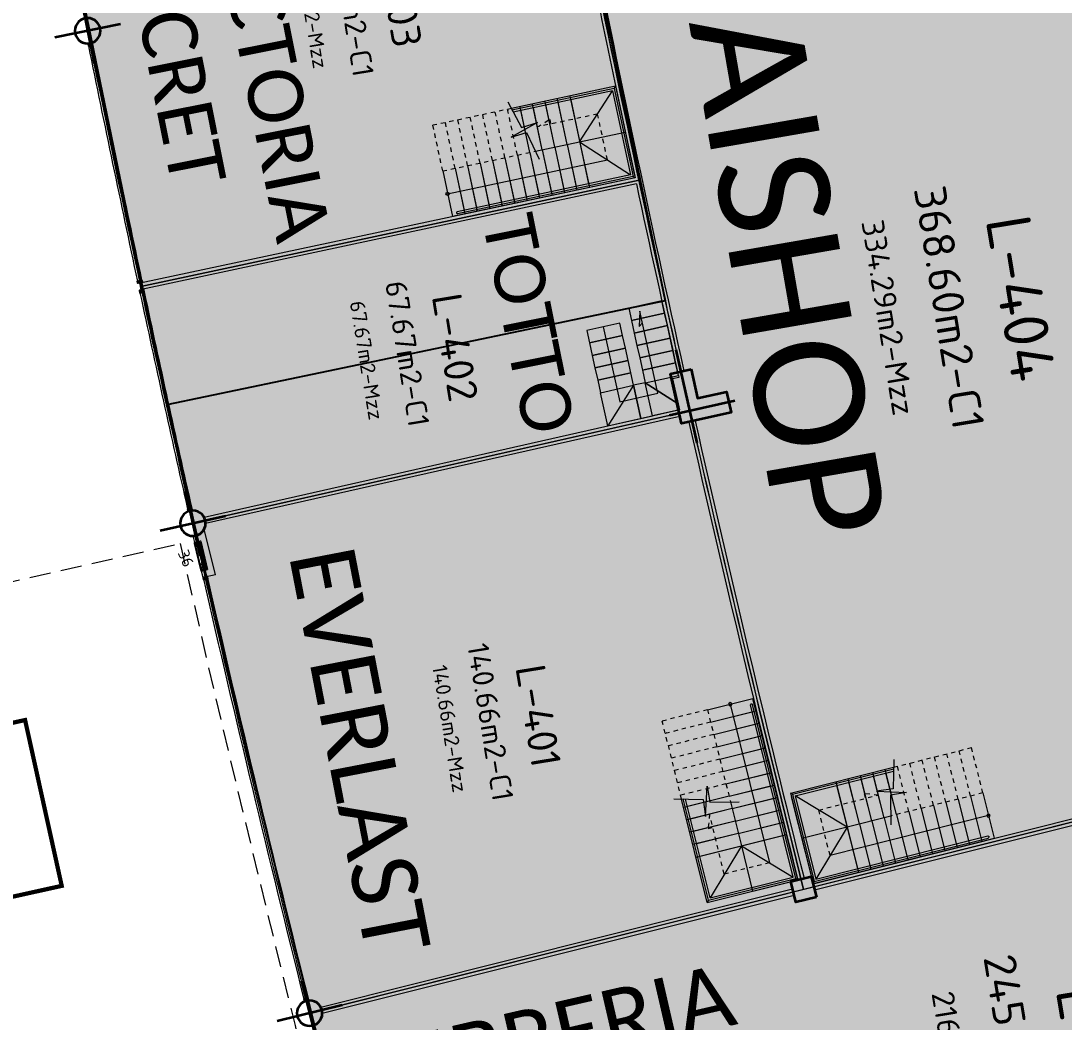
# Model space of a CAD drawing. Header units: metres. Extents: x 2 to 659295185, y -28 to 1124222152.
# Drawn here: x 655475.88 to 655500.46, y 1126377.86 to 1126401.45 of the extents above; entities that cross this region are included whole.
import ezdxf
from ezdxf.enums import TextEntityAlignment as Align

# ---------------------------------------------------------------- set-up
doc = ezdxf.new("R2010")
doc.units = ezdxf.units.M
doc.header["$MEASUREMENT"] = 0
for name, pattern in [('CCSM_C1_CUERPO CK$0$HIDDEN', [0.375, 0.25, -0.125]), ('CCSM_C1_CUERPO QR$0$CONTINUA', [0]), ('CONTINUA', [0]), ('DASHDOT', [1, 0.5, -0.25, 0, -0.25]), ('DASHED', [0.75, 0.5, -0.25]), ('HIDDEN', [0.375, 0.25, -0.125])]:
    doc.linetypes.add(name, pattern=pattern)
doc.layers.get('0').update_dxf_attribs({"linetype": 'CONTINUOUS'})
doc.layers.add('CCSM_C1_CUERPO NS$0$A-AREAS COMERCIALES', color=151, linetype='CONTINUOUS', plot=False)
doc.layers.add('CCSM_C1_CUERPO QR$0$A-AREAS COMERCIALES', color=151, linetype='CONTINUOUS', plot=False)
for name, color, linetype in [('CCSM_C1_CUERPO QR$0$A-EQUIPOS', 9, 'CONTINUOUS'), ('CCSM_C1_CUERPO QR$0$A-FRENTE DE LOCAL', 4, 'CONTINUOUS'), ('CCSM_C1_CUERPO QR$0$A-LOCAL ID', 7, 'CONTINUOUS'), ('CCSM_C1_CUERPO QR$0$A-MARCOS LOCALES', 4, 'CONTINUOUS'), ('CCSM_C1_CUERPO QR$0$A-PARED', 2, 'CCSM_C1_CUERPO QR$0$CONTINUA'), ('CCSM_C1_CUERPO QR$0$ID_AREA EXACTA', 7, 'CONTINUOUS'), ('CCSM_C1_CUERPO QR$0$ID_Nº LOCAL', 7, 'CONTINUOUS'), ('CCSM_C1_CUERPO QR$0$ID_RUBRO', 7, 'CONTINUOUS'), ('CCSM_XREF KIOSKOSE$0$Kiosco General', 154, 'CONTINUOUS')]:
    doc.layers.add(name, color=color, linetype=linetype)
for name, color, linetype, lineweight in [('CCSM_C1_CUERPO QR$0$ENUMERACIÓN DE CAJETIN DE EXTINSIÓN', 8, 'CONTINUOUS', 0), ('CCSM_XREF ESTRUCTURA15$0$E-CA-COLUMNA', 2, 'CONTINUOUS', 35), ('CCSM_XREF ESTRUCTURA15$0$E-CR-COLUMNA', 2, 'CONTINUOUS', 35), ('LOCALES ASIGNADOS', 41, 'DASHDOT', 0), ('NOMBRES LOCATARIOS', 7, 'CONTINUA', 0), ('XREF ESCALERAS', 252, 'CONTINUOUS', 0)]:
    doc.layers.add(name, color=color, linetype=linetype, lineweight=lineweight)
doc.styles.add('CCSM_C1_CUERPO QR$0$ROMANS', font='romans__.ttf')
doc.styles.get("Standard").update_dxf_attribs({"font": 'tahoma.ttf'})

# ---------------------------------------------------------------- blocks, each defined once
blk = doc.blocks.new('CCSM_C1_CUERPO QR$0$MARCO LOCAL-COLUMNA')
at = {"layer": 'CCSM_C1_CUERPO QR$0$A-MARCOS LOCALES'}
for points in [[(655585.123, 1126575.588), (655585.173, 1126575.588), (655585.173, 1126575.488), (655585.123, 1126575.488)], [(655585.128, 1126575.583), (655585.168, 1126575.583), (655585.168, 1126575.493), (655585.128, 1126575.493)]]:
    blk.add_lwpolyline(points, close=True, dxfattribs=at)
blk = doc.blocks.new('CCSM_C1_CUERPO QR$0$MARCO LOCAL-PARED')
for points in [[(655585.328, 1126575.539), (655585.378, 1126575.539), (655585.378, 1126575.439), (655585.328, 1126575.439)], [(655585.333, 1126575.534), (655585.373, 1126575.534), (655585.373, 1126575.444), (655585.333, 1126575.444)], [(655585.393, 1126575.539), (655585.393, 1126575.534), (655585.383, 1126575.534), (655585.383, 1126575.489), (655585.553, 1126575.489), (655585.553, 1126575.534), (655585.543, 1126575.534), (655585.543, 1126575.539), (655585.558, 1126575.539), (655585.558, 1126575.484), (655585.378, 1126575.484), (655585.378, 1126575.539)], [(655585.608, 1126575.539), (655585.558, 1126575.539), (655585.558, 1126575.439), (655585.608, 1126575.439)], [(655585.603, 1126575.534), (655585.563, 1126575.534), (655585.563, 1126575.444), (655585.603, 1126575.444)]]:
    blk.add_lwpolyline(points, close=True)
blk = doc.blocks.new('CCSM_C1_CUERPO QR$0$CAJA DE MANGUERA')
for points in [[(0.444, 0.073), (0.473, -0.106), (0.44, -0.111), (0.417, 0.034), (-0.406, -0.1), (-0.382, -0.246), (-0.415, -0.251), (-0.444, -0.073)], [(0.417, 0.034), (0.44, -0.111), (-0.382, -0.246), (-0.406, -0.1)], [(0.299, 0.008), (0.393, -0.108), (0.246, -0.132)], [(-0.378, -0.123), (-0.288, -0.201), (-0.303, -0.111), (-0.363, -0.214)]]:
    blk.add_lwpolyline(points, close=True)
for points in [[(-0.295, -0.156), (-0.019, -0.111), (-0.012, -0.152)], [(-0.248, -0.149), (-0.241, -0.193)], [(-0.196, -0.14), (-0.189, -0.185)], [(-0.151, -0.133), (-0.144, -0.177)], [(-0.107, -0.125), (-0.1, -0.17)], [(-0.062, -0.118), (-0.055, -0.163)]]:
    blk.add_lwpolyline(points)
blk = doc.blocks.new('CCSM_C1_CUERPO QR$0$IDENT LOCAL')
at = {"style": 'CCSM_C1_CUERPO QR$0$ROMANS'}
for tag, height, p in [('NºLOCAL', 0.7, (0.038, 1.827)), ('AREA-EXACTA', 0.5, (0, 0.85)), ('RUBRO', 0.35, (0, 0)), ('USO', 0.35, (0, -0.85))]:
    blk.add_attdef(tag, text='', height=height, dxfattribs=at).set_placement(p, align=Align.BOTTOM_CENTER)
blk = doc.blocks.new('CCSM_XREF ESTRUCTURA15$0$CCSM_COLUM REDONDA')
at = {"color": 5}
for p, q in [((0, 0.774), (0, -0.774)), ((-0.789, 0), (0.789, 0))]:
    blk.add_line(p, q, dxfattribs=at)
blk.add_circle((0, 0), 0.3)
blk = doc.blocks.new('CCSM_XREF ESTRUCTURA15$0$CCSM_COLUMNA REC')
at = {"layer": 'CCSM_XREF ESTRUCTURA15$0$E-CA-COLUMNA'}
blk.add_lwpolyline([(-0.25, -0.25), (0.25, -0.25), (0.25, 0.25), (-0.25, 0.25)], close=True, dxfattribs=at)
blk = doc.blocks.new('CCSM_XREF ESTRUCTURA15$0$COLUM L 120x120')
at = {"color": 5}
for p, q in [((0, 1.095), (0, -0.482)), ((1.474, 0), (-0.774, 0))]:
    blk.add_line(p, q, dxfattribs=at)
blk.add_lwpolyline([(0.95, 0.25), (0.25, 0.25), (0.25, 0.95), (-0.25, 0.95), (-0.25, -0.25), (0.95, -0.25)], close=True)
blk = doc.blocks.new('stairs')
at = {"layer": 'XREF ESCALERAS'}
for p, q in [((655586.147, 1126406.541), (655586.147, 1126404.035)), ((655586.147, 1126406.541), (655588.347, 1126406.541)), ((655586.147, 1126406.541), (655586.147, 1126404.035)), ((655586.147, 1126406.541), (655588.347, 1126406.541)), ((655586.187, 1126406.501), (655586.147, 1126406.541)), ((655586.187, 1126406.501), (655588.307, 1126406.501)), ((655586.187, 1126406.501), (655586.187, 1126404.035)), ((655586.237, 1126406.541), (655588.257, 1126406.541)), ((655587.247, 1126405.441), (655587.247, 1126406.541)), ((655587.247, 1126405.441), (655587.247, 1126406.541)), ((655588.307, 1126406.501), (655588.347, 1126406.541)), ((655588.307, 1126406.501), (655588.307, 1126402.275)), ((655588.347, 1126406.541), (655588.347, 1126402.141)), ((655588.347, 1126406.541), (655588.347, 1126402.141)), ((655586.237, 1126406.451), (655588.257, 1126406.451)), ((655586.237, 1126406.451), (655586.237, 1126404.057)), ((655587.247, 1126405.441), (655586.237, 1126406.451)), ((655587.247, 1126405.441), (655588.257, 1126406.451)), ((655588.257, 1126406.451), (655588.257, 1126402.274)), ((655587.797, 1126402.141), (655587.797, 1126405.991)), ((655586.147, 1126405.441), (655586.187, 1126405.441)), ((655586.147, 1126405.441), (655588.347, 1126405.441)), ((655586.237, 1126405.441), (655588.257, 1126405.441)), ((655587.247, 1126404.376), (655587.247, 1126405.441)), ((655587.247, 1126404.376), (655587.247, 1126405.441)), ((655588.307, 1126405.441), (655588.347, 1126405.441)), ((655586.187, 1126405.141), (655586.147, 1126405.141)), ((655587.247, 1126405.141), (655586.147, 1126405.141)), ((655587.247, 1126405.141), (655586.237, 1126405.141)), ((655587.247, 1126405.141), (655588.257, 1126405.141)), ((655587.247, 1126405.141), (655588.347, 1126405.141)), ((655588.307, 1126405.141), (655588.347, 1126405.141)), ((655586.187, 1126404.841), (655586.147, 1126404.841)), ((655587.247, 1126404.841), (655586.147, 1126404.841)), ((655587.247, 1126404.841), (655586.237, 1126404.841)), ((655587.247, 1126404.841), (655588.257, 1126404.841)), ((655587.247, 1126404.841), (655588.347, 1126404.841)), ((655588.307, 1126404.841), (655588.347, 1126404.841)), ((655586.187, 1126404.541), (655586.147, 1126404.541)), ((655587.247, 1126404.541), (655586.147, 1126404.541)), ((655587.247, 1126404.541), (655586.237, 1126404.541)), ((655587.247, 1126404.541), (655588.257, 1126404.541)), ((655587.247, 1126404.541), (655588.347, 1126404.541)), ((655588.307, 1126404.541), (655588.347, 1126404.541)), ((655586.187, 1126404.241), (655586.147, 1126404.241)), ((655587.247, 1126404.241), (655586.147, 1126404.241)), ((655587.247, 1126404.241), (655586.237, 1126404.241)), ((655587.247, 1126404.241), (655588.257, 1126404.241)), ((655587.247, 1126404.241), (655588.347, 1126404.241)), ((655588.307, 1126404.241), (655588.347, 1126404.241)), ((655587.247, 1126403.941), (655588.257, 1126403.941)), ((655587.247, 1126403.941), (655588.347, 1126403.941)), ((655588.307, 1126403.941), (655588.347, 1126403.941)), ((655587.247, 1126403.641), (655588.257, 1126403.641)), ((655587.247, 1126403.641), (655588.347, 1126403.641)), ((655588.307, 1126403.641), (655588.347, 1126403.641)), ((655587.247, 1126403.341), (655588.257, 1126403.341)), ((655587.247, 1126403.341), (655588.347, 1126403.341)), ((655588.307, 1126403.341), (655588.347, 1126403.341)), ((655587.247, 1126403.041), (655588.257, 1126403.041)), ((655587.247, 1126403.041), (655588.347, 1126403.041)), ((655588.307, 1126403.041), (655588.347, 1126403.041)), ((655587.247, 1126402.741), (655588.257, 1126402.741)), ((655587.247, 1126402.741), (655588.347, 1126402.741)), ((655588.307, 1126402.741), (655588.347, 1126402.741)), ((655587.247, 1126402.441), (655588.257, 1126402.441)), ((655587.247, 1126402.441), (655588.347, 1126402.441)), ((655588.307, 1126402.441), (655588.347, 1126402.441)), ((655587.247, 1126402.141), (655588.347, 1126402.141)), ((655587.247, 1126402.141), (655588.347, 1126402.141))]:
    blk.add_line(p, q, dxfattribs=at)
at = {"layer": 'XREF ESCALERAS', "linetype": 'CCSM_C1_CUERPO CK$0$HIDDEN', "ltscale": 0.02}
for p, q in [((655587.247, 1126402.141), (655587.247, 1126404.376)), ((655587.247, 1126402.141), (655587.247, 1126404.376)), ((655586.147, 1126404.035), (655586.147, 1126404.032)), ((655586.187, 1126404.035), (655586.187, 1126404.043)), ((655586.187, 1126403.941), (655586.147, 1126403.941)), ((655586.187, 1126403.641), (655586.147, 1126403.641)), ((655586.187, 1126403.341), (655586.147, 1126403.341)), ((655586.187, 1126403.041), (655586.147, 1126403.041)), ((655586.187, 1126402.741), (655586.147, 1126402.741)), ((655586.187, 1126402.441), (655586.147, 1126402.441))]:
    blk.add_line(p, q, dxfattribs=at)
at = {"layer": 'XREF ESCALERAS', "linetype": 'HIDDEN', "ltscale": 0.02}
for p, q in [((655586.147, 1126404.035), (655586.147, 1126402.141)), ((655587.247, 1126403.941), (655586.147, 1126403.941)), ((655587.247, 1126403.641), (655586.147, 1126403.641)), ((655587.247, 1126403.341), (655586.147, 1126403.341)), ((655587.247, 1126403.041), (655586.147, 1126403.041)), ((655587.247, 1126402.741), (655586.147, 1126402.741)), ((655587.247, 1126402.441), (655586.147, 1126402.441)), ((655587.247, 1126402.141), (655586.147, 1126402.141)), ((655587.247, 1126402.141), (655586.147, 1126402.141))]:
    blk.add_line(p, q, dxfattribs=at)
at = {"layer": 'XREF ESCALERAS', "linetype": 'CCSM_C1_CUERPO CK$0$HIDDEN', "ltscale": 0.02}
blk.add_lwpolyline([(655587.797, 1126405.991), (655586.697, 1126405.991), (655586.697, 1126404.541), (655586.585, 1126404.861), (655586.697, 1126404.862)], dxfattribs=at)
at = {"layer": 'XREF ESCALERAS'}
blk.add_lwpolyline([(655585.973, 1126403.983), (655586.636, 1126404.168), (655586.594, 1126404.565), (655586.802, 1126403.885), (655586.771, 1126404.266), (655587.451, 1126404.424)], dxfattribs=at)
blk.add_circle((655587.797, 1126402.141), 0.0379, dxfattribs=at)
blk.add_circle((655587.797, 1126402.141), 0.0379, dxfattribs=at)
blk.add_arc((655588.282, 1126402.276), 0.0251, 184.3725, 356.1588, dxfattribs=at)

msp = doc.modelspace()

# ---------------------------------------------------------------- hatches: boundary and pattern name
at = {"layer": 'LOCALES ASIGNADOS'}
h = msp.add_hatch(color=256, dxfattribs=at)
edge = h.paths.add_edge_path()
edge.add_arc((219491.1056, 1054914.3756), 441878.9229, 9.308049718, 9.309563548, ccw=False)
edge.add_line((655551.8097, 1126384.9626), (655564.5398, 1126387.0492))
edge.add_line((655564.5398, 1126387.0492), (655562.5867, 1126398.9652))
edge.add_line((655562.5867, 1126398.9652), (655552.3922, 1126397.2942))
edge.add_line((655552.3922, 1126397.2942), (655552.4569, 1126396.8995))
edge.add_line((655552.4569, 1126396.8995), (655549.9212, 1126396.4839))
h = msp.add_hatch(color=256, dxfattribs=at)
edge = h.paths.add_edge_path()
edge.add_line((655527.1552, 1126387.0016), (655538.9973, 1126388.9427))
edge.add_arc((823018.0965, 1153841.5836), 169714.1602, 189.306932041, 189.308957667, ccw=False)
edge.add_line((655538.0268, 1126394.8637), (655526.1848, 1126392.9226))
edge.add_line((655526.1848, 1126392.9226), (655527.1552, 1126387.0016))
h.paths.add_polyline_path([(655539.9677, 1126383.0216), (655538.9972, 1126388.9427), (655527.1552, 1126387.0017), (655528.1257, 1126381.0806)])
h = msp.add_hatch(color=256, dxfattribs=at)
edge = h.paths.add_edge_path()
edge.add_arc((655481.1315, 1126537.9211), 138.2163, 279.237676, 279.85586)
edge.add_arc((655815.3971, 1126464.8738), 316.9575, 191.48857, 193.691418)
edge.add_line((655507.446, 1126389.8523), (655506.9803, 1126389.7749))
edge.add_arc((600927.7925, 1112815.7426), 56241.818, 13.96075988, 13.96630512, ccw=False)
edge.add_line((655508.2938, 1126384.4925), (655494.318, 1126380.9926))
edge.add_arc((656011.9917, 1126509.8815), 533.4776, 191.492887, 193.981067, ccw=False)
edge.add_line((655489.2106, 1126403.588), (655489.1316, 1126403.9802))
edge.add_arc((655980.1927, 1126502.7037), 500.8866, 190.971676, 191.367292, ccw=False)
edge.add_arc((655377.7238, 1127600.5741), 1198.3285, 275.3022835, 275.9478233)
edge.add_arc((656222.8785, 1126547.3134), 734.1851, 190.8829758, 191.4556543)
h = msp.add_hatch(color=256, dxfattribs=at)
edge = h.paths.add_edge_path()
edge.add_arc((656060.1325, 1126519.726), 582.6147, 191.498319, 192.0905207)
edge.add_line((655490.4414, 1126397.6934), (655478.7018, 1126395.1933))
edge.add_arc((655979.6413, 1126502.55), 512.3142, 190.826522, 192.096135, ccw=False)
edge.add_arc((655377.7249, 1127600.5621), 1198.3165, 274.7255663, 275.302282)
edge.add_arc((655980.1927, 1126502.7038), 500.8866, 190.971676, 191.367292)
edge.add_line((655489.1316, 1126403.9802), (655489.2106, 1126403.588))
h = msp.add_hatch(color=256, dxfattribs=at)
edge = h.paths.add_edge_path()
edge.add_arc((655881.7284, 1126480.7337), 400.0015, 191.981741, 192.778396)
edge.add_line((655491.6338, 1126392.261), (655479.9299, 1126389.6149))
edge.add_arc((655979.6413, 1126502.55), 512.3142, 192.096135, 192.73495, ccw=False)
edge.add_line((655478.7018, 1126395.1933), (655490.4414, 1126397.6934))
msp.add_hatch(color=256, dxfattribs=at).paths.add_polyline_path([(655491.6338, 1126392.261), (655479.9298, 1126389.6153), (655482.6783, 1126378.0768), (655494.3185, 1126380.9927)])
h = msp.add_hatch(color=256, dxfattribs=at)
h.dxf.hatch_style = 1
h.paths.add_polyline_path([(655482.6787, 1126378.0765), (655483.4518, 1126375.0282), (655484.3545, 1126371.5464), (655495.9607, 1126374.6131), (655497.2598, 1126369.7881), (655511.1368, 1126373.6075), (655509.8975, 1126378.0929), (655508.2991, 1126384.4939)])

# ---------------------------------------------------------------- linework, layer by layer
msp.add_lwpolyline([(655476.4391, 1126406.3497), (655488.4479, 1126407.4434), (655491.0553, 1126394.8523), (655479.3151, 1126392.4039), (655476.4391, 1126406.3497)])
msp.add_lwpolyline([(655476.4391, 1126406.3497), (655488.4479, 1126407.4434), (655491.0553, 1126394.8523), (655479.3151, 1126392.4039), (655476.4391, 1126406.3497)])
at = {"color": 43}
for centre, radius, start, end in [((655997.2224, 1126507.114), 530.441, 190.954017, 198.762625), ((655997.2224, 1126507.114), 530.441, 190.954017, 198.762625), ((655909.8035, 1126471.5342), 450.282, 188.447695, 198.880651), ((655909.8035, 1126471.5342), 450.282, 188.447695, 198.880651)]:
    msp.add_arc(centre, radius, start, end, dxfattribs=at)
at = {"layer": 'CCSM_C1_CUERPO NS$0$A-AREAS COMERCIALES', "lineweight": 5}
msp.add_lwpolyline([(655511.282, 1126373.6474), (655497.2631, 1126369.789, -0.0023941), (655495.9607, 1126374.6131), (655484.3593, 1126371.5477, -0.0032898), (655482.6784, 1126378.0764), (655508.4406, 1126384.5298), (655510.0545, 1126378.081), (655511.282, 1126373.6474)], format="xyb", dxfattribs=at)
at = {"layer": 'CCSM_C1_CUERPO QR$0$A-AREAS COMERCIALES', "lineweight": 5}
msp.add_lwpolyline([(655507.1222, 1126389.7981, 0.0002805), (655508.4406, 1126384.5298), (655494.3186, 1126380.9923, -0.0111282), (655489.2106, 1126403.588), (655489.1613, 1126403.8331, -0.001827), (655488.4616, 1126407.3732, 0.0027969), (655501.7971, 1126408.686, -0.0002691), (655503.3105, 1126401.3433, -0.0083311), (655504.4908, 1126401.535), (655507.1222, 1126389.7981)], format="xyb", dxfattribs=at)
for points in [[(655489.2106, 1126403.588, 0.002584), (655490.4414, 1126397.6934), (655478.7018, 1126395.1933, -0.0055398), (655476.4461, 1126406.319, 0.0025164), (655488.4616, 1126407.3732, 0.001827), (655489.1613, 1126403.8331), (655489.2106, 1126403.588)], [(655490.4414, 1126397.6934, 0.0022946), (655491.6389, 1126392.2617), (655479.9299, 1126389.6149, -0.0027874), (655478.7018, 1126395.1933)], [(655491.6339, 1126392.2606, 0.0057818), (655494.3186, 1126380.9923), (655482.6784, 1126378.0764, -0.0057883), (655479.9299, 1126389.6149)]]:
    msp.add_lwpolyline(points, format="xyb", close=True, dxfattribs=at)
at = {"layer": 'CCSM_C1_CUERPO QR$0$A-FRENTE DE LOCAL', "lineweight": 5}
for centre, radius, start, end in [((655977.4036, 1126502.1158), 510.0861, 191.449638, 192.085395), ((655977.421, 1126502.1195), 510.004, 191.449617, 192.085388), ((655976.9308, 1126501.9977), 509.5992, 192.115024, 192.702203), ((655976.9311, 1126501.9978), 509.4995, 192.115028, 192.702205), ((655980.3196, 1126502.7247), 513.0648, 192.882457, 194.022955), ((655980.3256, 1126502.726), 512.971, 192.882479, 194.022901)]:
    msp.add_arc(centre, radius, start, end, dxfattribs=at)
at = {"layer": 'CCSM_C1_CUERPO QR$0$A-PARED', "lineweight": 5}
for p, q in [((655479.972, 1126389.161), (655479.9353, 1126389.3147)), ((655480.4614, 1126388.4024), (655480.1953, 1126389.476)), ((655480.1688, 1126388.336), (655480.1321, 1126388.4898)), ((655480.4614, 1126388.4024), (655480.1688, 1126388.336)), ((655494.5429, 1126381.1258), (655505.6982, 1126383.9202)), ((655494.5793, 1126380.9803), (655505.7346, 1126383.7747)), ((655482.9418, 1126378.2197), (655494.0578, 1126381.0043)), ((655482.9782, 1126378.0742), (655494.0943, 1126380.8588))]:
    msp.add_line(p, q, dxfattribs=at)
for points in [[(655490.3479, 1126397.7538), (655478.6851, 1126395.2664)], [(655490.3793, 1126397.6071), (655478.7166, 1126395.1197)], [(655491.3735, 1126392.2787), (655480.196, 1126389.7519)], [(655491.4066, 1126392.1324), (655480.2291, 1126389.6056)]]:
    msp.add_lwpolyline(points, dxfattribs=at)
for centre, radius, start, end in [((655979.8742, 1126502.6396), 500.4867, 191.375841, 192.630232), ((655979.8742, 1126502.6396), 500.6367, 191.393014, 192.093336), ((655979.8742, 1126502.6396), 500.6367, 192.110503, 192.629417), ((655980.1928, 1126502.7037), 512.8867, 192.091634, 192.108391), ((655979.8775, 1126502.6248), 500.6367, 192.766752, 194.034589), ((655979.8775, 1126502.6248), 500.4867, 192.766782, 194.034581)]:
    msp.add_arc(centre, radius, start, end, dxfattribs=at)
at = {"layer": 'CCSM_XREF KIOSKOSE$0$Kiosco General', "linetype": 'DASHED', "lineweight": 5}
msp.add_lwpolyline([(655492.0108, 1126344.1424), (655479.5167, 1126340.0736, -0.0259636), (655468.0382, 1126386.5167), (655479.6276, 1126389.1365, 0.0227413), (655492.0111, 1126344.1425, -0.0569397)], format="xyb", close=True, dxfattribs=at)
at = {"layer": 'CCSM_XREF KIOSKOSE$0$Kiosco General', "linetype": 'DASHED', "lineweight": 5, "const_width": 0.1}
msp.add_lwpolyline([(655473.9085, 1126380.4268), (655476.8378, 1126381.0744), (655475.9743, 1126384.9801), (655473.0451, 1126384.3325)], close=True, dxfattribs=at)
at = {"layer": 'XREF ESCALERAS', "color": 3}
for points in [[(655490.1988, 1126394.6812), (655490.2637, 1126394.3883), (655491.0448, 1126394.5614), (655490.9798, 1126394.8543)], [(655490.2637, 1126394.3883), (655490.3287, 1126394.0954), (655491.1097, 1126394.2685), (655491.0448, 1126394.5614)], [(655489.2093, 1126394.1545), (655489.2743, 1126393.8616), (655490.0553, 1126394.0348), (655489.9904, 1126394.3277)], [(655490.3287, 1126394.0954), (655490.3936, 1126393.8025), (655491.1746, 1126393.9756), (655491.1097, 1126394.2685)], [(655489.2743, 1126393.8616), (655489.3392, 1126393.5687), (655490.1202, 1126393.7419), (655490.0553, 1126394.0348)], [(655490.3936, 1126393.8025), (655490.4585, 1126393.5096), (655491.2396, 1126393.6827), (655491.1746, 1126393.9756)], [(655489.3392, 1126393.5687), (655489.4041, 1126393.2758), (655490.1852, 1126393.449), (655490.1202, 1126393.7419)], [(655489.4041, 1126393.2758), (655489.4691, 1126392.983), (655490.2501, 1126393.1561), (655490.1852, 1126393.449)], [(655490.4585, 1126393.5096), (655490.5235, 1126393.2167), (655491.3045, 1126393.3899), (655491.2396, 1126393.6827)], [(655490.5235, 1126393.2167), (655490.5884, 1126392.9238), (655491.3694, 1126393.097), (655491.3045, 1126393.3899)], [(655489.4691, 1126392.983), (655489.534, 1126392.6901), (655490.315, 1126392.8632), (655490.2501, 1126393.1561)], [(655490.5884, 1126392.9238), (655491.3694, 1126393.097), (655491.3803, 1126393.0482), (655491.2338, 1126393.0157), (655491.3637, 1126392.4299)], [(655489.7071, 1126391.909), (655489.534, 1126392.6901), (655490.315, 1126392.8632)], [(655489.7071, 1126391.909), (655490.4882, 1126392.0822), (655490.315, 1126392.8632)], [(655490.5884, 1126392.9238), (655490.315, 1126392.8632), (655490.4882, 1126392.0822), (655490.7615, 1126392.1428)], [(655490.5884, 1126392.9238), (655491.3637, 1126392.4299), (655491.3961, 1126392.2835), (655490.7615, 1126392.1428)]]:
    msp.add_lwpolyline(points, close=True, dxfattribs=at)
msp.add_lwpolyline([(655489.5999, 1126394.2411), (655489.9907, 1126392.478), (655490.8887, 1126392.6771), (655490.4606, 1126394.6083), (655490.4438, 1126394.245), (655490.5207, 1126394.3369)], dxfattribs=at)

# ---------------------------------------------------------------- block references
at = {"layer": 'CCSM_C1_CUERPO QR$0$A-EQUIPOS', "lineweight": 5, "xscale": 0.7667190467195474, "yscale": 0.7667190467195474, "zscale": 0.7667190467195474, "rotation": 274.1100275203989}
msp.add_blockref('CCSM_C1_CUERPO QR$0$CAJA DE MANGUERA', (655480.1871, 1126388.8576), dxfattribs=at)
at = {"layer": 'CCSM_C1_CUERPO QR$0$A-LOCAL ID', "lineweight": 5}
ref = msp.add_blockref('CCSM_C1_CUERPO QR$0$IDENT LOCAL', (655482.422, 1126401.7581), dxfattribs=dict(at, rotation=279.3084512337735))
ref.add_attrib('RUBRO', '127.27m2-Mzz', dxfattribs={"layer": 'CCSM_C1_CUERPO QR$0$ID_AREA EXACTA', "height": 0.35, "rotation": 279.30845, "style": 'CCSM_C1_CUERPO QR$0$ROMANS'}).set_placement((655482.422, 1126401.7581), align=Align.BOTTOM_CENTER)
ref.add_attrib('NºLOCAL', 'L-403', dxfattribs={"layer": '0', "height": 0.7, "rotation": 279.30845, "style": 'CCSM_C1_CUERPO QR$0$ROMANS'}).set_placement((655484.2312, 1126402.0165), align=Align.BOTTOM_CENTER)
ref.add_attrib('AREA-EXACTA', '127.27m2-C1', dxfattribs={"layer": 'CCSM_C1_CUERPO QR$0$ID_AREA EXACTA', "height": 0.5, "rotation": 279.30845, "style": 'CCSM_C1_CUERPO QR$0$ROMANS'}).set_placement((655483.2608, 1126401.8956), align=Align.BOTTOM_CENTER)
ref = msp.add_blockref('CCSM_C1_CUERPO QR$0$IDENT LOCAL', (655495.8987, 1126394.3922), dxfattribs=dict(at, xscale=1.500000000060172, yscale=1.500000000060172, zscale=1.500000000060172, rotation=279.3084512352483))
ref.add_attrib('RUBRO', '334.29m2-Mzz', dxfattribs={"layer": 'CCSM_C1_CUERPO QR$0$ID_RUBRO', "height": 0.525, "rotation": 279.30845, "style": 'CCSM_C1_CUERPO QR$0$ROMANS'}).set_placement((655495.8987, 1126394.3922), align=Align.BOTTOM_CENTER)
ref.add_attrib('NºLOCAL', 'L-404', dxfattribs={"layer": '0', "height": 1.05, "rotation": 279.30845, "style": 'CCSM_C1_CUERPO QR$0$ROMANS'}).set_placement((655498.6125, 1126394.7798), align=Align.BOTTOM_CENTER)
ref.add_attrib('AREA-EXACTA', '368.60m2-C1', dxfattribs={"layer": 'CCSM_C1_CUERPO QR$0$ID_AREA EXACTA', "height": 0.75, "rotation": 279.30845, "style": 'CCSM_C1_CUERPO QR$0$ROMANS'}).set_placement((655497.1569, 1126394.5984), align=Align.BOTTOM_CENTER)
ref = msp.add_blockref('CCSM_C1_CUERPO QR$0$IDENT LOCAL', (655483.7469, 1126393.406), dxfattribs=dict(at, rotation=279.3084512337735))
ref.add_attrib('RUBRO', '67.67m2-Mzz', dxfattribs={"layer": 'CCSM_C1_CUERPO QR$0$ID_RUBRO', "height": 0.35, "rotation": 279.30845, "style": 'CCSM_C1_CUERPO QR$0$ROMANS'}).set_placement((655483.7469, 1126393.406), align=Align.BOTTOM_CENTER)
ref.add_attrib('NºLOCAL', 'L-402', dxfattribs={"layer": '0', "height": 0.7, "rotation": 279.30845, "style": 'CCSM_C1_CUERPO QR$0$ROMANS'}).set_placement((655485.5561, 1126393.6644), align=Align.BOTTOM_CENTER)
ref.add_attrib('AREA-EXACTA', '67.67m2-C1', dxfattribs={"layer": 'CCSM_C1_CUERPO QR$0$ID_AREA EXACTA', "height": 0.5, "rotation": 279.30845, "style": 'CCSM_C1_CUERPO QR$0$ROMANS'}).set_placement((655484.5857, 1126393.5435), align=Align.BOTTOM_CENTER)
ref = msp.add_blockref('CCSM_C1_CUERPO QR$0$IDENT LOCAL', (655485.7065, 1126384.7296), dxfattribs=dict(at, rotation=279.3084512337735))
ref.add_attrib('RUBRO', '140.66m2-Mzz', dxfattribs={"layer": 'CCSM_C1_CUERPO QR$0$ID_RUBRO', "height": 0.35, "rotation": 279.30845, "style": 'CCSM_C1_CUERPO QR$0$ROMANS'}).set_placement((655485.7065, 1126384.7296), align=Align.BOTTOM_CENTER)
ref.add_attrib('NºLOCAL', 'L-401', dxfattribs={"layer": 'CCSM_C1_CUERPO QR$0$ID_Nº LOCAL', "height": 0.7, "rotation": 279.30845, "style": 'CCSM_C1_CUERPO QR$0$ROMANS'}).set_placement((655487.5157, 1126384.988), align=Align.BOTTOM_CENTER)
ref.add_attrib('AREA-EXACTA', '140.66m2-C1', dxfattribs={"layer": 'CCSM_C1_CUERPO QR$0$ID_AREA EXACTA', "height": 0.5, "rotation": 279.30845, "style": 'CCSM_C1_CUERPO QR$0$ROMANS'}).set_placement((655486.5453, 1126384.8671), align=Align.BOTTOM_CENTER)
ref = msp.add_blockref('CCSM_C1_CUERPO QR$0$IDENT LOCAL', (655497.5442, 1126376.2811), dxfattribs=dict(at, xscale=1.500000000060172, yscale=1.500000000060172, zscale=1.500000000060172, rotation=279.3084512352483))
ref.add_attrib('RUBRO', '216.55m2-Mzz', dxfattribs={"layer": 'CCSM_C1_CUERPO QR$0$ID_RUBRO', "height": 0.525, "rotation": 279.30845, "style": 'CCSM_C1_CUERPO QR$0$ROMANS'}).set_placement((655497.5442, 1126376.2811), align=Align.BOTTOM_CENTER)
ref.add_attrib('NºLOCAL', 'L-400', dxfattribs={"layer": 'CCSM_C1_CUERPO QR$0$ID_Nº LOCAL', "height": 1.05, "rotation": 279.30845, "style": 'CCSM_C1_CUERPO QR$0$ROMANS'}).set_placement((655500.2579, 1126376.6687), align=Align.BOTTOM_CENTER)
ref.add_attrib('AREA-EXACTA', '245.95m2-C1', dxfattribs={"layer": 'CCSM_C1_CUERPO QR$0$ID_AREA EXACTA', "height": 0.75, "rotation": 279.30845, "style": 'CCSM_C1_CUERPO QR$0$ROMANS'}).set_placement((655498.8024, 1126376.4873), align=Align.BOTTOM_CENTER)
at = {"layer": 'CCSM_C1_CUERPO QR$0$A-MARCOS LOCALES', "lineweight": 5, "xscale": -1}
for name, p, rotation in [('CCSM_C1_CUERPO QR$0$MARCO LOCAL-COLUMNA', (1626623.9826, 1995790.8319), 101.6392503089296), ('CCSM_C1_CUERPO QR$0$MARCO LOCAL-PARED', (-308708.982, 249293.8589), 282.0958234381118), ('CCSM_C1_CUERPO QR$0$MARCO LOCAL-COLUMNA', (1610510.1414, 2013453.3379), 102.6906458032739), ('CCSM_C1_CUERPO QR$0$MARCO LOCAL-COLUMNA', (1609039.0712, 2015033.2747), 102.7856016956252), ('CCSM_C1_CUERPO QR$0$MARCO LOCAL-COLUMNA', (1586149.2855, 2038970.2218), 104.2418829655198)]:
    msp.add_blockref(name, p, dxfattribs=dict(at, rotation=rotation))
at = {"layer": 'CCSM_XREF ESTRUCTURA15$0$E-CR-COLUMNA', "lineweight": 5, "xscale": -1}
for name, p, rotation in [('CCSM_XREF ESTRUCTURA15$0$CCSM_COLUM REDONDA', (655477.4479, 1126401.2135), 11.41304701503717), ('CCSM_XREF ESTRUCTURA15$0$COLUM L 120x120', (655491.6339, 1126392.2608), 282.6678870775693), ('CCSM_XREF ESTRUCTURA15$0$CCSM_COLUM REDONDA', (655479.9293, 1126389.6147), 192.7381238635164), ('CCSM_XREF ESTRUCTURA15$0$CCSM_COLUMNA REC', (655494.3186, 1126380.9923), 14.06320074946454), ('CCSM_XREF ESTRUCTURA15$0$CCSM_COLUM REDONDA', (655482.6782, 1126378.0764), 14.06320074946454)]:
    msp.add_blockref(name, p, dxfattribs=dict(at, rotation=rotation))
at = {"layer": 'XREF ESCALERAS', "rotation": 282.0393353217478}
msp.add_blockref('stairs', (-582885.1633, 1532616.7469), dxfattribs=at)
at = {"layer": 'XREF ESCALERAS', "xscale": -1}
for p, rotation in [((-252526.2158, 2061307.2711), 193.9634282921265), ((1588837.992, 2036028.1911), 104.0632007543139)]:
    msp.add_blockref('stairs', p, dxfattribs=dict(at, rotation=rotation))

# ---------------------------------------------------------------- texts
at = {"layer": 'CCSM_C1_CUERPO QR$0$ENUMERACIÓN DE CAJETIN DE EXTINSIÓN', "lineweight": 5, "insert": (655479.8125, 1126389.0224), "char_height": 0.26688, "width": 0.015658, "attachment_point": 1, "rotation": 292.60635, "style": 'CCSM_C1_CUERPO QR$0$ROMANS'}
msp.add_mtext('36', dxfattribs=at)
at = {"layer": 'NOMBRES LOCATARIOS', "attachment_point": 1}
for s, width, insert, char_height, rotation in [('{\\fCalibri|b0|i0|c0|p34;\\C7;VICTORIA \\PSECRET}', 12.716055, (655481.6569, 1126404.1173), 1.3, 281.27809), ('{\\fCalibri|b0|i0|c0|p34;\\C7;AISHOP}', 7.312183, (655494.1748, 1126401.8566, 881.5092), 2.6, 279.84153), ('{\\fCalibri|b0|i0|c0|p34;\\C7;TOTTO }', 12.716055, (655487.9213, 1126396.9834, 618.2444), 1.2, 281.34589), ('{\\fCalibri|b0|i0|c0|p34;\\C7;EVERLAST}', 12.716055, (655483.6987, 1126389.161, 647.434), 1.539073, 280.93796), ('{\\fCalibri|b0|i0|c0|p34;\\C7;LIBRERIA NACHO}', 12.716055, (655484.3822, 1126377.3917, 618.2444), 1.469683, 12.98819)]:
    msp.add_mtext_dynamic_manual_height_columns(s, width=width, gutter_width=25, heights=[0], dxfattribs=dict(at, insert=insert, char_height=char_height, rotation=rotation))

doc.saveas('drawing.dxf')
